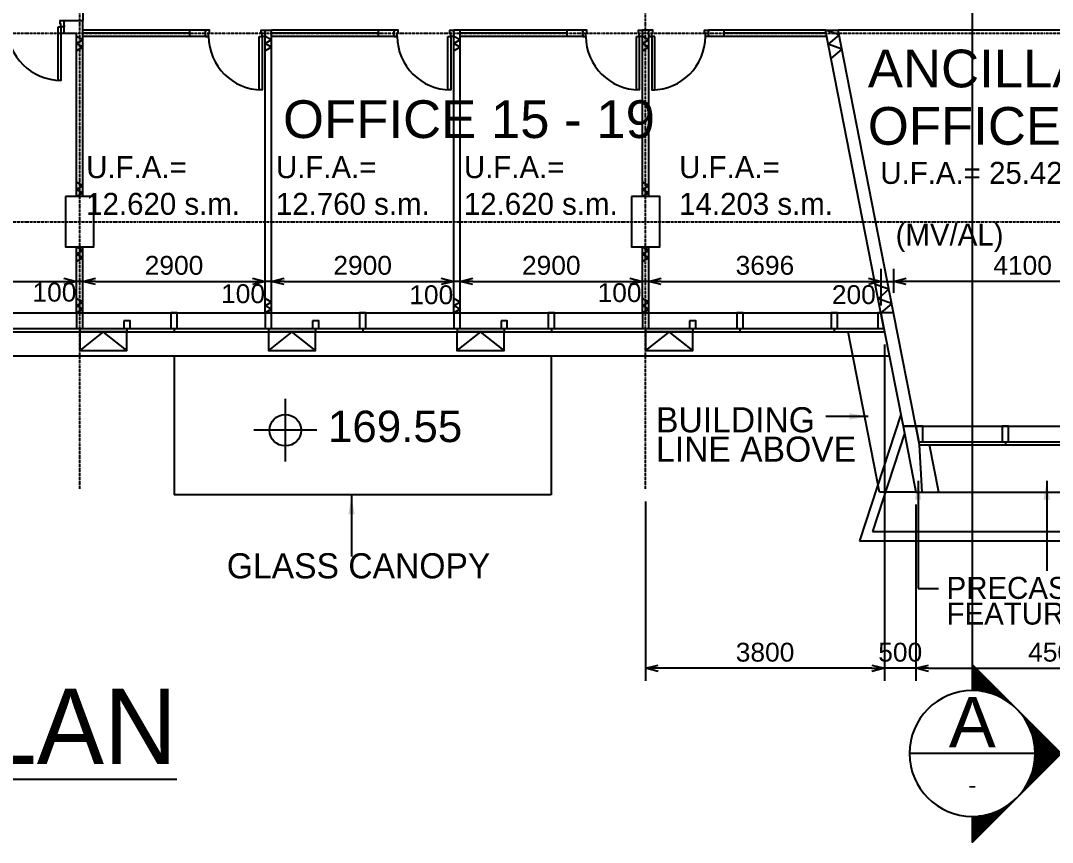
# Model space of a CAD drawing. Header units: millimetres. Extents: x 477 to 62893, y 268 to 55271.
# Drawn here: x 24329 to 40738, y 268 to 13340 of the extents above; entities that cross this region are included whole.
import ezdxf
from ezdxf.enums import TextEntityAlignment as Align

# ---------------------------------------------------------------- set-up
doc = ezdxf.new("R2010")
doc.units = ezdxf.units.MM
doc.linetypes.add('DASHDOT', pattern=[1, 0.5, -0.25, 0, -0.25])
doc.layers.get('0').update_dxf_attribs({"color": 8})
doc.layers.get('Defpoints').update_dxf_attribs({"color": 8})
for name, color, linetype in [('DLN020__', 8, 'DASHDOT'), ('DLN030', 8, 'Continuous'), ('DLN032__', 8, 'Continuous'), ('DLN040__', 8, 'Continuous'), ('DLN041_1', 8, 'Continuous'), ('DLN052__', 8, 'Continuous'), ('DLN061__1', 8, 'Continuous'), ('DLN210__', 8, 'Continuous'), ('DLN220__', 8, 'Continuous'), ('DLN280__', 8, 'Continuous'), ('DLN314__', 8, 'Continuous'), ('DLN324__', 8, 'Continuous'), ('DLN325__', 8, 'Continuous'), ('LEVEL', 8, 'Continuous'), ('MARK', 8, 'Continuous')]:
    doc.layers.add(name, color=color, linetype=linetype)
doc.styles.add('ROMANS', font='swissl.ttf')
doc.styles.add('SWIS721LT450', font='swissl.ttf')
doc.styles.add('SWIS721LT750', font='swissl.ttf')
doc.dimstyles.new('INTDIM', dxfattribs={"dimscale": 200, "dimtxt": 2.25, "dimasz": 1.5, "dimexe": 1, "dimexo": 0, "dimgap": 1, "dimtad": 1, "dimdec": 0, "dimrnd": 1, "dimzin": 1, "dimdsep": 46, "dimtxsty": 'SWIS721LT450', "dimcen": 1, "dimclrd": 256, "dimclre": 256, "dimclrt": 256, "dimaunit": 1, "dimadec": 3, "dimazin": 0, "dimtfac": 1, "dimtdec": 0, "dimtix": 1, "dimtmove": 2, "dimatfit": 0, "dimfxl": 1, "dimtolj": 1, "dimtzin": 0, "dimarcsym": 0})

# ---------------------------------------------------------------- blocks, each defined once
blk = doc.blocks.new('DIMARR')
for p, q in [((-1, 0.25), (0, 0)), ((-1, 0), (0, 0)), ((0, 0), (-1, -0.25))]:
    blk.add_line(p, q)
blk = doc.blocks.new('*D458')
at = {"layer": 'Defpoints', "color": 0, "transparency": 16777216}
for p in [(38015, 9191), (34319, 8709), (38015, 8609)]:
    blk.add_point(p, dxfattribs=at)
at = {"layer": 'DLN030', "lineweight": -2, "transparency": 16777216}
for p, q in [((34319, 8909), (34319, 9391)), ((38015, 8809), (38015, 9391)), ((34519, 9191), (37815, 9191))]:
    blk.add_line(p, q, dxfattribs=at)
at = {"layer": 'DLN030', "lineweight": -2, "transparency": 16777216, "xscale": 200, "yscale": 200, "zscale": 200, "rotation": 180}
blk.add_blockref('DIMARR', (34319, 9191), dxfattribs=at)
at = {"layer": 'DLN030', "lineweight": -2, "transparency": 16777216, "xscale": 200, "yscale": 200, "zscale": 200}
blk.add_blockref('DIMARR', (38015, 9191), dxfattribs=at)
at = {"layer": 'DLN030', "transparency": 16777216, "insert": (36167, 9445), "char_height": 300, "attachment_point": 5, "style": 'SWIS721LT450'}
blk.add_mtext('\\A1;3696', dxfattribs=at)
blk = doc.blocks.new('*D460')
at = {"layer": 'Defpoints', "color": 0, "transparency": 16777216}
for p in [(34219, 9191), (31319, 8709), (34219, 8709)]:
    blk.add_point(p, dxfattribs=at)
at = {"layer": 'DLN030', "lineweight": -2, "transparency": 16777216}
for p, q in [((31319, 8909), (31319, 9391)), ((34219, 8909), (34219, 9391)), ((31519, 9191), (34019, 9191))]:
    blk.add_line(p, q, dxfattribs=at)
at = {"layer": 'DLN030', "lineweight": -2, "transparency": 16777216, "xscale": 200, "yscale": 200, "zscale": 200, "rotation": 180}
blk.add_blockref('DIMARR', (31319, 9191), dxfattribs=at)
at = {"layer": 'DLN030', "lineweight": -2, "transparency": 16777216, "xscale": 200, "yscale": 200, "zscale": 200}
blk.add_blockref('DIMARR', (34219, 9191), dxfattribs=at)
at = {"layer": 'DLN030', "transparency": 16777216, "insert": (32769, 9445), "char_height": 300, "attachment_point": 5, "style": 'SWIS721LT450'}
blk.add_mtext('\\A1;2900', dxfattribs=at)
blk = doc.blocks.new('*D461')
at = {"layer": 'Defpoints', "color": 0, "transparency": 16777216}
for p in [(31219, 9191), (28319, 8709), (31219, 8709)]:
    blk.add_point(p, dxfattribs=at)
at = {"layer": 'DLN030', "lineweight": -2, "transparency": 16777216}
for p, q in [((28319, 8909), (28319, 9391)), ((31219, 8909), (31219, 9391)), ((28519, 9191), (31019, 9191))]:
    blk.add_line(p, q, dxfattribs=at)
at = {"layer": 'DLN030', "lineweight": -2, "transparency": 16777216, "xscale": 200, "yscale": 200, "zscale": 200, "rotation": 180}
blk.add_blockref('DIMARR', (28319, 9191), dxfattribs=at)
at = {"layer": 'DLN030', "lineweight": -2, "transparency": 16777216, "xscale": 200, "yscale": 200, "zscale": 200}
blk.add_blockref('DIMARR', (31219, 9191), dxfattribs=at)
at = {"layer": 'DLN030', "transparency": 16777216, "insert": (29769, 9445), "char_height": 300, "attachment_point": 5, "style": 'SWIS721LT450'}
blk.add_mtext('\\A1;2900', dxfattribs=at)
blk = doc.blocks.new('*D462')
at = {"layer": 'Defpoints', "color": 0, "transparency": 16777216}
for p in [(28219, 9191), (25319, 8709), (28219, 8709)]:
    blk.add_point(p, dxfattribs=at)
at = {"layer": 'DLN030', "lineweight": -2, "transparency": 16777216}
for p, q in [((25319, 8909), (25319, 9391)), ((28219, 8909), (28219, 9391)), ((25519, 9191), (28019, 9191))]:
    blk.add_line(p, q, dxfattribs=at)
at = {"layer": 'DLN030', "lineweight": -2, "transparency": 16777216, "xscale": 200, "yscale": 200, "zscale": 200, "rotation": 180}
blk.add_blockref('DIMARR', (25319, 9191), dxfattribs=at)
at = {"layer": 'DLN030', "lineweight": -2, "transparency": 16777216, "xscale": 200, "yscale": 200, "zscale": 200}
blk.add_blockref('DIMARR', (28219, 9191), dxfattribs=at)
at = {"layer": 'DLN030', "transparency": 16777216, "insert": (26769, 9445), "char_height": 300, "attachment_point": 5, "style": 'SWIS721LT450'}
blk.add_mtext('\\A1;2900', dxfattribs=at)
blk = doc.blocks.new('*D463')
at = {"layer": 'Defpoints', "color": 0, "transparency": 16777216}
for p in [(34219, 9191), (34219, 8709), (34319, 8709)]:
    blk.add_point(p, dxfattribs=at)
at = {"layer": 'DLN030', "lineweight": -2, "transparency": 16777216}
for p, q in [((34219, 8909), (34219, 9391)), ((34319, 8909), (34319, 9391)), ((34319, 9191), (34219, 9191))]:
    blk.add_line(p, q, dxfattribs=at)
at = {"layer": 'DLN030', "transparency": 16777216, "insert": (33855, 9011), "char_height": 300, "attachment_point": 5, "style": 'SWIS721LT450'}
blk.add_mtext('\\A1;100', dxfattribs=at)
blk = doc.blocks.new('*D464')
at = {"layer": 'Defpoints', "color": 0, "transparency": 16777216}
for p in [(31219, 9191), (31219, 8709), (31319, 8709)]:
    blk.add_point(p, dxfattribs=at)
at = {"layer": 'DLN030', "lineweight": -2, "transparency": 16777216}
for p, q in [((31219, 8909), (31219, 9391)), ((31319, 8909), (31319, 9391)), ((31319, 9191), (31219, 9191))]:
    blk.add_line(p, q, dxfattribs=at)
at = {"layer": 'DLN030', "transparency": 16777216, "insert": (30860, 8977), "char_height": 300, "attachment_point": 5, "style": 'SWIS721LT450'}
blk.add_mtext('\\A1;100', dxfattribs=at)
blk = doc.blocks.new('*D465')
at = {"layer": 'Defpoints', "color": 0, "transparency": 16777216}
for p in [(28219, 9191), (28219, 8709), (28319, 8709)]:
    blk.add_point(p, dxfattribs=at)
at = {"layer": 'DLN030', "lineweight": -2, "transparency": 16777216}
for p, q in [((28219, 8909), (28219, 9391)), ((28319, 8909), (28319, 9391)), ((28319, 9191), (28219, 9191))]:
    blk.add_line(p, q, dxfattribs=at)
at = {"layer": 'DLN030', "transparency": 16777216, "insert": (27867, 8994), "char_height": 300, "attachment_point": 5, "style": 'SWIS721LT450'}
blk.add_mtext('\\A1;100', dxfattribs=at)
blk = doc.blocks.new('*D466')
at = {"layer": 'Defpoints', "color": 0, "transparency": 16777216}
for p in [(25219, 9191), (25219, 8709), (25319, 8709)]:
    blk.add_point(p, dxfattribs=at)
at = {"layer": 'DLN030', "lineweight": -2, "transparency": 16777216}
for p, q in [((25219, 8909), (25219, 9391)), ((25319, 8909), (25319, 9391)), ((25319, 9191), (25219, 9191))]:
    blk.add_line(p, q, dxfattribs=at)
at = {"layer": 'DLN030', "transparency": 16777216, "insert": (24867, 9018), "char_height": 300, "attachment_point": 5, "style": 'SWIS721LT450'}
blk.add_mtext('\\A1;100', dxfattribs=at)
blk = doc.blocks.new('*D467')
at = {"layer": 'Defpoints', "color": 0, "transparency": 16777216}
for p in [(25219, 9191), (25219, 8709), (20819, 8609)]:
    blk.add_point(p, dxfattribs=at)
at = {"layer": 'DLN030', "lineweight": -2, "transparency": 16777216}
for p, q in [((20819, 8809), (20819, 9391)), ((25219, 8909), (25219, 9391)), ((21019, 9191), (25019, 9191))]:
    blk.add_line(p, q, dxfattribs=at)
at = {"layer": 'DLN030', "lineweight": -2, "transparency": 16777216, "xscale": 200, "yscale": 200, "zscale": 200, "rotation": 180}
blk.add_blockref('DIMARR', (20819, 9191), dxfattribs=at)
at = {"layer": 'DLN030', "lineweight": -2, "transparency": 16777216, "xscale": 200, "yscale": 200, "zscale": 200}
blk.add_blockref('DIMARR', (25219, 9191), dxfattribs=at)
at = {"layer": 'DLN030', "transparency": 16777216, "insert": (23019, 9445), "char_height": 300, "attachment_point": 5, "style": 'SWIS721LT450'}
blk.add_mtext('\\A1;4400', dxfattribs=at)
blk = doc.blocks.new('*D359')
at = {"layer": 'Defpoints', "color": 0, "transparency": 16777216}
for p in [(38215, 9191), (38015, 8809), (38215, 8809)]:
    blk.add_point(p, dxfattribs=at)
at = {"layer": 'DLN030', "lineweight": -2, "transparency": 16777216}
for p, q in [((38015, 9009), (38015, 9391)), ((38215, 9009), (38215, 9391)), ((38015, 9191), (38215, 9191))]:
    blk.add_line(p, q, dxfattribs=at)
at = {"layer": 'DLN030', "transparency": 16777216, "insert": (37581, 8979), "char_height": 300, "attachment_point": 5, "style": 'SWIS721LT450'}
blk.add_mtext('\\A1;200', dxfattribs=at)
blk = doc.blocks.new('*D361')
at = {"layer": 'Defpoints', "color": 0, "transparency": 16777216}
for p in [(38215, 9191), (38215, 8809), (42315, 8609)]:
    blk.add_point(p, dxfattribs=at)
at = {"layer": 'DLN030', "lineweight": -2, "transparency": 16777216}
for p, q in [((38215, 9009), (38215, 9391)), ((42315, 8809), (42315, 9391)), ((42115, 9191), (38415, 9191))]:
    blk.add_line(p, q, dxfattribs=at)
at = {"layer": 'DLN030', "lineweight": -2, "transparency": 16777216, "xscale": 200, "yscale": 200, "zscale": 200, "rotation": 180}
blk.add_blockref('DIMARR', (38215, 9191), dxfattribs=at)
at = {"layer": 'DLN030', "lineweight": -2, "transparency": 16777216, "xscale": 200, "yscale": 200, "zscale": 200}
blk.add_blockref('DIMARR', (42315, 9191), dxfattribs=at)
at = {"layer": 'DLN030', "transparency": 16777216, "insert": (40265, 9445), "char_height": 300, "attachment_point": 5, "style": 'SWIS721LT450'}
blk.add_mtext('\\A1;4100', dxfattribs=at)
blk = doc.blocks.new('ELEX')
at = {"layer": 'DLN032__'}
for p, q in [((0, 0.5), (0, -0.5)), ((0.5, 0), (-0.5, 0))]:
    blk.add_line(p, q, dxfattribs=at)
blk.add_circle((0, 0), 0.25, dxfattribs=at)
at = {"layer": 'DLN032__', "style": 'ROMANS'}
blk.add_attdef('ELEX', (0.257, 0.354), '', height=0.5, dxfattribs=at)
blk = doc.blocks.new('*X37')
for p, q in [((66039, 54900), (66066, 54900)), ((66052, 54912), (66066, 54912)), ((66064, 54925), (66066, 54925)), ((65914, 54775), (66066, 54775)), ((65927, 54788), (66066, 54788)), ((65939, 54800), (66066, 54800)), ((65952, 54812), (66066, 54812)), ((65964, 54825), (66066, 54825)), ((65977, 54838), (66066, 54838)), ((65989, 54850), (66066, 54850)), ((66002, 54862), (66066, 54862)), ((66014, 54875), (66066, 54875)), ((66027, 54888), (66066, 54888)), ((65789, 54650), (66066, 54650)), ((65802, 54662), (66066, 54662)), ((65814, 54675), (66066, 54675)), ((65827, 54688), (66066, 54688)), ((65839, 54700), (66066, 54700)), ((65852, 54712), (66066, 54712)), ((65864, 54725), (66066, 54725)), ((65877, 54738), (66066, 54738)), ((65889, 54750), (66066, 54750)), ((65902, 54762), (66066, 54762)), ((65664, 54525), (65708, 54525)), ((65677, 54538), (65732, 54538)), ((65689, 54550), (65758, 54550)), ((65702, 54562), (65788, 54562)), ((65714, 54575), (65821, 54575)), ((65727, 54588), (65861, 54588)), ((65739, 54600), (65912, 54600)), ((65752, 54612), (65993, 54612)), ((65764, 54625), (66066, 54625)), ((65777, 54638), (66066, 54638)), ((65552, 54412), (65552, 54412)), ((65564, 54425), (65566, 54425)), ((65577, 54438), (65580, 54438)), ((65589, 54450), (65595, 54450)), ((65602, 54462), (65611, 54462)), ((65614, 54475), (65628, 54475)), ((65627, 54488), (65646, 54488)), ((65639, 54500), (65665, 54500)), ((65652, 54512), (65686, 54512)), ((65414, 54275), (65437, 54275)), ((65427, 54288), (65445, 54288)), ((65439, 54300), (65454, 54300)), ((65452, 54312), (65463, 54312)), ((65464, 54325), (65473, 54325)), ((65477, 54338), (65483, 54338)), ((65489, 54350), (65493, 54350)), ((65502, 54362), (65504, 54362)), ((65514, 54375), (65515, 54375)), ((65527, 54388), (65527, 54388)), ((65302, 54162), (65377, 54162)), ((65314, 54175), (65382, 54175)), ((65327, 54188), (65388, 54188)), ((65339, 54200), (65394, 54200)), ((65352, 54212), (65401, 54212)), ((65364, 54225), (65407, 54225)), ((65377, 54238), (65414, 54238)), ((65389, 54250), (65422, 54250)), ((65402, 54262), (65429, 54262)), ((65177, 54038), (65336, 54038)), ((65189, 54050), (65339, 54050)), ((65202, 54062), (65342, 54062)), ((65214, 54075), (65346, 54075)), ((65227, 54088), (65349, 54088)), ((65239, 54100), (65353, 54100)), ((65252, 54112), (65357, 54112)), ((65264, 54125), (65362, 54125)), ((65277, 54138), (65367, 54138)), ((65289, 54150), (65372, 54150)), ((65052, 53912), (65317, 53912)), ((65064, 53925), (65318, 53925)), ((65077, 53938), (65319, 53938)), ((65089, 53950), (65321, 53950)), ((65102, 53962), (65322, 53962)), ((65114, 53975), (65324, 53975)), ((65127, 53988), (65326, 53988)), ((65139, 54000), (65328, 54000)), ((65152, 54012), (65330, 54012)), ((65164, 54025), (65333, 54025)), ((65009, 53862), (65316, 53862)), ((65014, 53875), (65316, 53875)), ((65021, 53850), (65316, 53850)), ((65027, 53888), (65316, 53888)), ((65034, 53838), (65316, 53838)), ((65039, 53900), (65317, 53900)), ((65046, 53825), (65317, 53825)), ((65059, 53812), (65318, 53812)), ((65071, 53800), (65319, 53800)), ((65084, 53788), (65320, 53788)), ((65096, 53775), (65321, 53775)), ((65109, 53762), (65323, 53762)), ((65121, 53750), (65325, 53750)), ((65134, 53738), (65327, 53738)), ((65146, 53725), (65329, 53725)), ((65159, 53712), (65332, 53712)), ((65171, 53700), (65334, 53700)), ((65184, 53688), (65337, 53688)), ((65196, 53675), (65341, 53675)), ((65209, 53662), (65344, 53662)), ((65221, 53650), (65348, 53650)), ((65234, 53638), (65352, 53638)), ((65246, 53625), (65356, 53625)), ((65259, 53612), (65360, 53612)), ((65271, 53600), (65365, 53600)), ((65284, 53588), (65369, 53588)), ((65296, 53575), (65375, 53575)), ((65309, 53562), (65380, 53562)), ((65321, 53550), (65386, 53550)), ((65334, 53538), (65392, 53538)), ((65346, 53525), (65398, 53525)), ((65359, 53512), (65404, 53512)), ((65371, 53500), (65411, 53500)), ((65384, 53488), (65418, 53488)), ((65396, 53475), (65426, 53475)), ((65409, 53462), (65434, 53462)), ((65421, 53450), (65442, 53450)), ((65434, 53438), (65450, 53438)), ((65446, 53425), (65459, 53425)), ((65459, 53412), (65469, 53412)), ((65471, 53400), (65478, 53400)), ((65484, 53388), (65488, 53388)), ((65496, 53375), (65499, 53375)), ((65509, 53362), (65510, 53362)), ((65521, 53350), (65522, 53350)), ((65546, 53325), (65546, 53325)), ((65559, 53312), (65560, 53312)), ((65571, 53300), (65574, 53300)), ((65584, 53288), (65589, 53288)), ((65596, 53275), (65604, 53275)), ((65609, 53262), (65621, 53262)), ((65621, 53250), (65638, 53250)), ((65634, 53238), (65657, 53238)), ((65646, 53225), (65677, 53225)), ((65659, 53212), (65698, 53212)), ((65671, 53200), (65721, 53200)), ((65684, 53188), (65746, 53188)), ((65696, 53175), (65774, 53175)), ((65709, 53162), (65806, 53162)), ((65721, 53150), (65843, 53150)), ((65734, 53138), (65888, 53138)), ((65746, 53125), (65950, 53125)), ((65759, 53112), (66066, 53112)), ((65771, 53100), (66066, 53100)), ((65784, 53088), (66066, 53088)), ((65796, 53075), (66066, 53075)), ((65809, 53062), (66066, 53062)), ((65821, 53050), (66066, 53050)), ((65834, 53038), (66066, 53038)), ((65846, 53025), (66066, 53025)), ((65859, 53012), (66066, 53012)), ((65871, 53000), (66066, 53000)), ((65884, 52988), (66066, 52988)), ((65896, 52975), (66066, 52975)), ((65909, 52962), (66066, 52962)), ((65921, 52950), (66066, 52950)), ((65934, 52938), (66066, 52938)), ((65946, 52925), (66066, 52925)), ((65959, 52912), (66066, 52912)), ((65971, 52900), (66066, 52900)), ((65984, 52888), (66066, 52888)), ((65996, 52875), (66066, 52875)), ((66009, 52862), (66066, 52862)), ((66021, 52850), (66066, 52850)), ((66034, 52838), (66066, 52838)), ((66046, 52825), (66066, 52825)), ((66059, 52812), (66066, 52812))]:
    blk.add_line(p, q)
blk = doc.blocks.new('SECDR')
at = {"layer": 'MARK'}
for p, q in [((0, 0), (0, -1)), ((1.414, -2), (0, -0.586)), ((1, -2), (-1, -2)), ((1.414, -2), (0, -3.414)), ((0, -3), (0, -3.414))]:
    blk.add_line(p, q, dxfattribs=at)
for start, end in [(90, 270), (270, 90)]:
    blk.add_arc((0, -2), 1, start, end, dxfattribs=at)
at = {"layer": 'MARK', "xscale": 0.001333333333604969, "yscale": 0.001333333333604969, "zscale": 0.001333333333604969, "rotation": 180}
blk.add_blockref('*X37', (88.088, 69.821), dxfattribs=at)
at = {"layer": 'MARK', "style": 'ROMANS'}
for tag, height, p in [('SECDR1', 0.8, (0, -1.5)), ('SECDR2', 0.267, (0, -2.5))]:
    blk.add_attdef(tag, text='', height=height, dxfattribs=at).set_placement(p, align=Align.MIDDLE)
blk = doc.blocks.new('U')
at = {"layer": 'DLN280__'}
for points in [[(-367989, -445615), (-367989, -446415), (-367539, -446415), (-367539, -445615)], [(-358989, -445615), (-358989, -446415), (-358539, -446415), (-358539, -445615)]]:
    blk.add_lwpolyline(points, close=True, dxfattribs=at)
blk = doc.blocks.new('MAGENTA')
at = {"layer": 'DLN314__'}
blk.add_line((-212508, -468222), (-212508, -468172), dxfattribs=at)
blk.add_lwpolyline([(-212458, -468472), (-212458, -468222), (-212558, -468222), (-212558, -468472)], close=True, dxfattribs=at)
blk = doc.blocks.new('w')
at = {"layer": 'DLN061__1'}
for p, q in [((-380707, -515975), (-380854, -515719)), ((-380707, -515975), (-380559, -515719)), ((-380411, -515975), (-380559, -515719)), ((-380411, -515975), (-380263, -515719))]:
    blk.add_line(p, q, dxfattribs=at)
blk = doc.blocks.new('A$C75032E79')
at = {"layer": 'DLN314__', "ltscale": 0.05}
blk.add_lwpolyline([(-750, 0), (0, 0), (0, 300), (-750, 300)], close=True, dxfattribs=at)
blk.add_lwpolyline([(-750, 300), (-375, 0), (0, 300)], dxfattribs=at)
blk = doc.blocks.new('MAGETA-2')
at = {"layer": 'DLN314__'}
blk.add_line((-211908, -468637), (-211908, -468587), dxfattribs=at)
blk.add_lwpolyline([(-211858, -468762), (-211858, -468637), (-211958, -468637), (-211958, -468762)], close=True, dxfattribs=at)
blk = doc.blocks.new('*D273')
at = {"layer": 'Defpoints', "color": 0, "transparency": 16777216}
for p in [(38569, 5840), (43069, 5840), (43069, 3037)]:
    blk.add_point(p, dxfattribs=at)
at = {"layer": 'DLN030', "lineweight": -2, "transparency": 16777216}
for p, q in [((38569, 5640), (38569, 2837)), ((43069, 5640), (43069, 2837)), ((38769, 3037), (42869, 3037))]:
    blk.add_line(p, q, dxfattribs=at)
at = {"layer": 'DLN030', "lineweight": -2, "transparency": 16777216, "xscale": 200, "yscale": 200, "zscale": 200, "rotation": 180}
blk.add_blockref('DIMARR', (38569, 3037), dxfattribs=at)
at = {"layer": 'DLN030', "lineweight": -2, "transparency": 16777216, "xscale": 200, "yscale": 200, "zscale": 200}
blk.add_blockref('DIMARR', (43069, 3037), dxfattribs=at)
at = {"layer": 'DLN030', "transparency": 16777216, "insert": (40819, 3291), "char_height": 300, "attachment_point": 5, "style": 'SWIS721LT450'}
blk.add_mtext('\\A1;4500', dxfattribs=at)
blk = doc.blocks.new('*D274')
at = {"layer": 'Defpoints', "color": 0, "transparency": 16777216}
for p in [(38069, 8390), (38569, 5840), (38069, 3037)]:
    blk.add_point(p, dxfattribs=at)
at = {"layer": 'DLN030', "lineweight": -2, "transparency": 16777216}
for p, q in [((38069, 8190), (38069, 2837)), ((38569, 5640), (38569, 2837)), ((38569, 3037), (38069, 3037))]:
    blk.add_line(p, q, dxfattribs=at)
at = {"layer": 'DLN030', "transparency": 16777216, "insert": (38319, 3291), "char_height": 300, "attachment_point": 5, "style": 'SWIS721LT450'}
blk.add_mtext('\\A1;500', dxfattribs=at)
blk = doc.blocks.new('*D275')
at = {"layer": 'Defpoints', "color": 0, "transparency": 16777216}
for p in [(34269, 5890), (38069, 4202), (34269, 3037)]:
    blk.add_point(p, dxfattribs=at)
at = {"layer": 'DLN030', "lineweight": -2, "transparency": 16777216}
for p, q in [((34269, 5690), (34269, 2837)), ((38069, 4002), (38069, 2837)), ((37869, 3037), (34469, 3037))]:
    blk.add_line(p, q, dxfattribs=at)
at = {"layer": 'DLN030', "lineweight": -2, "transparency": 16777216, "xscale": 200, "yscale": 200, "zscale": 200, "rotation": 180}
blk.add_blockref('DIMARR', (34269, 3037), dxfattribs=at)
at = {"layer": 'DLN030', "lineweight": -2, "transparency": 16777216, "xscale": 200, "yscale": 200, "zscale": 200}
blk.add_blockref('DIMARR', (38069, 3037), dxfattribs=at)
at = {"layer": 'DLN030', "transparency": 16777216, "insert": (36169, 3291), "char_height": 300, "attachment_point": 5, "style": 'SWIS721LT450'}
blk.add_mtext('\\A1;3800', dxfattribs=at)

msp = doc.modelspace()

# ---------------------------------------------------------------- linework, layer by layer
at = {"layer": 'DLN020__'}
for p, q in [((25269.4, 5889.6), (25269.4, 51172.8)), ((34269.4, 5889.6), (34269.4, 51172.8)), ((14340.2, 13139.6), (58019.4, 13139.6)), ((14340.2, 10139.6), (58019.4, 10139.6))]:
    msp.add_line(p, q, dxfattribs=at)
at = {"layer": 'DLN052__', "ltscale": 0.05}
msp.add_lwpolyline([(41032.5, 16251.1), (41032.5, 13478.2), (39465.3, 13478.2), (39465.3, 3681.9)], dxfattribs=at)
at = {"layer": 'DLN210__'}
for p, q in [((26769.4, 8009.6), (26769.4, 5794.6)), ((32769.4, 8009.6), (32769.4, 5794.6)), ((38327.2, 7074.9), (37669.4, 5064.6)), ((38386.3, 6773.3), (37876.3, 5214.6)), ((38931.9, 5840), (38784.8, 6590.2)), ((32769.4, 5794.6), (26769.4, 5794.6)), ((38669.4, 5839.6), (42969.4, 5839.6)), ((37876.3, 5214.6), (51319.4, 5214.6)), ((37669.4, 5064.6), (51469.4, 5064.6))]:
    msp.add_line(p, q, dxfattribs=at)
msp.add_lwpolyline([(38626.2, 6589.6), (38567.3, 6889.6), (38363.5, 6889.6), (38569.4, 5839.6), (38669.4, 5839.6)], close=True, dxfattribs=at)
at = {"layer": 'DLN220__', "ltscale": 0.05}
for p, q in [((25319.4, 17439.6), (25319.4, 13339.6)), ((41424.4, 13189.6), (37332, 13189.6)), ((37989.4, 5839.4), (37489.4, 8389.6)), ((38569.4, 5839.6), (37989.4, 5839.4))]:
    msp.add_line(p, q, dxfattribs=at)
at = {"layer": 'DLN220__'}
for p, q in [((25019.4, 13339.6), (25319.4, 13339.6)), ((25019.4, 13139.6), (25019.4, 13339.6)), ((25319.4, 13189.6), (25319.4, 13339.6)), ((25019.4, 13139.6), (25219.4, 13139.6)), ((25219.4, 10539.6), (25219.4, 13139.6)), ((25319.4, 10539.6), (25319.4, 13189.6)), ((27269.4, 13189.6), (27019.4, 13189.6)), ((27019.4, 13089.6), (27019.4, 13189.6)), ((27269.4, 13089.6), (27269.4, 13189.6)), ((27269.4, 13089.6), (27269.4, 13189.6)), ((28219.4, 8689.6), (28219.4, 13189.6)), ((28219.4, 13189.6), (28319.4, 13189.6)), ((28319.4, 8689.6), (28319.4, 13189.6)), ((30269.4, 13189.6), (30019.4, 13189.6)), ((30019.4, 13089.6), (30019.4, 13189.6)), ((30269.4, 13089.6), (30269.4, 13189.6)), ((30269.4, 13089.6), (30269.4, 13189.6)), ((31319.4, 13189.6), (31219.4, 13189.6)), ((31219.4, 8689.6), (31219.4, 13189.6)), ((31319.4, 8689.6), (31319.4, 13189.6)), ((33269.4, 13189.6), (33019.4, 13189.6)), ((33019.4, 13089.6), (33019.4, 13189.6)), ((33269.4, 13089.6), (33269.4, 13189.6)), ((34319.4, 13189.6), (34219.4, 13189.6)), ((34219.4, 10539.6), (34219.4, 13189.6)), ((34319.4, 10539.6), (34319.4, 13189.6)), ((35519.4, 13189.6), (35269.4, 13189.6)), ((35269.4, 13089.6), (35269.4, 13189.6)), ((35519.4, 13089.6), (35519.4, 13189.6)), ((37128.2, 13189.6), (37332, 13189.6)), ((38010.6, 8689.6), (37128.2, 13189.6)), ((38214.4, 8689.6), (37332, 13189.6)), ((27269.4, 13089.6), (27019.4, 13089.6)), ((30269.4, 13089.6), (30019.4, 13089.6)), ((33269.4, 13089.6), (33019.4, 13089.6)), ((35519.4, 13089.6), (35269.4, 13089.6)), ((25219.4, 8689.6), (25219.4, 9739.6)), ((25319.4, 8689.6), (25319.4, 9739.6)), ((34219.4, 8689.6), (34219.4, 9739.6)), ((34319.4, 8689.6), (34319.4, 9739.6))]:
    msp.add_line(p, q, dxfattribs=at)
at = {"layer": 'DLN280__'}
msp.add_line((38626.1, 6590.2), (38626.1, 6590.2), dxfattribs=at)
msp.add_lwpolyline([(38214.4, 8689.6), (38010.6, 8689.6), (38059.6, 8439.6), (38059.6, 8439.6), (38363.5, 6889.6), (38567.3, 6889.6)], close=True, dxfattribs=at)
at = {"layer": 'DLN314__'}
for p, q in [((20819.4, 8689.6), (38010.6, 8689.6)), ((20519.4, 8389.6), (38069.4, 8389.6)), ((20569.4, 8439.6), (38059.6, 8439.6)), ((38059.6, 8439.6), (38059.6, 8439.6)), ((20139.4, 8009.6), (38143.9, 8009.6)), ((38567.3, 6889.6), (42659.7, 6889.6)), ((38616.4, 6639.6), (42708.7, 6639.6)), ((38626.2, 6589.6), (42718.5, 6589.6)), ((38626.2, 6589.6), (42718.5, 6589.6))]:
    msp.add_line(p, q, dxfattribs=at)
for points in [[(37960.6, 8689.6), (37960.6, 8439.6), (38059.6, 8439.6), (38010.6, 8689.6)], [(38567.3, 6889.6), (38616.4, 6639.6), (38676.2, 6639.6), (38676.2, 6889.6)]]:
    msp.add_lwpolyline(points, close=True, dxfattribs=at)
at = {"layer": 'DLN324__'}
for p, q in [((27019.4, 13189.6), (25319.4, 13189.6)), ((27019.4, 13139.6), (25319.4, 13139.6)), ((30019.4, 13189.6), (28319.4, 13189.6)), ((30019.4, 13139.6), (28319.4, 13139.6)), ((33019.4, 13189.6), (31319.4, 13189.6)), ((33019.4, 13139.6), (31319.4, 13139.6)), ((37128.2, 13189.6), (35519.4, 13189.6)), ((37138, 13139.6), (35519.4, 13139.6)), ((27019.4, 13089.6), (25319.4, 13089.6)), ((30019.4, 13089.6), (28319.4, 13089.6)), ((33019.4, 13089.6), (31319.4, 13089.6)), ((37147.8, 13089.6), (35519.4, 13089.6))]:
    msp.add_line(p, q, dxfattribs=at)
at = {"layer": 'DLN325__'}
for points in [[(25007.4, 13264.6), (25019.4, 13264.6), (25019.4, 13239.6), (24969.4, 13239.6), (24969.4, 13289.6), (24956.9, 13289.6), (24956.9, 13339.6), (25019.4, 13339.6), (25019.4, 13314.6), (25007.4, 13314.6)], [(27281.4, 13114.6), (27269.4, 13114.6), (27269.4, 13089.6), (27319.4, 13089.6), (27319.4, 13139.6), (27331.9, 13139.6), (27331.9, 13189.6), (27269.4, 13189.6), (27269.4, 13164.6), (27281.4, 13164.6)], [(28207.4, 13114.6), (28219.4, 13114.6), (28219.4, 13089.6), (28169.4, 13089.6), (28169.4, 13139.6), (28156.9, 13139.6), (28156.9, 13189.6), (28219.4, 13189.6), (28219.4, 13164.6), (28207.4, 13164.6)], [(30281.4, 13114.6), (30269.4, 13114.6), (30269.4, 13089.6), (30319.4, 13089.6), (30319.4, 13139.6), (30331.9, 13139.6), (30331.9, 13189.6), (30269.4, 13189.6), (30269.4, 13164.6), (30281.4, 13164.6)], [(31207.4, 13114.6), (31219.4, 13114.6), (31219.4, 13089.6), (31169.4, 13089.6), (31169.4, 13139.6), (31156.9, 13139.6), (31156.9, 13189.6), (31219.4, 13189.6), (31219.4, 13164.6), (31207.4, 13164.6)], [(33281.4, 13114.6), (33269.4, 13114.6), (33269.4, 13089.6), (33319.4, 13089.6), (33319.4, 13139.6), (33331.9, 13139.6), (33331.9, 13189.6), (33269.4, 13189.6), (33269.4, 13164.6), (33281.4, 13164.6)], [(34207.4, 13114.6), (34219.4, 13114.6), (34219.4, 13089.6), (34169.4, 13089.6), (34169.4, 13139.6), (34156.9, 13139.6), (34156.9, 13189.6), (34219.4, 13189.6), (34219.4, 13164.6), (34207.4, 13164.6)], [(34331.4, 13114.6), (34319.4, 13114.6), (34319.4, 13089.6), (34369.4, 13089.6), (34369.4, 13139.6), (34381.9, 13139.6), (34381.9, 13189.6), (34319.4, 13189.6), (34319.4, 13164.6), (34331.4, 13164.6)], [(35257.4, 13114.6), (35269.4, 13114.6), (35269.4, 13089.6), (35219.4, 13089.6), (35219.4, 13139.6), (35206.9, 13139.6), (35206.9, 13189.6), (35269.4, 13189.6), (35269.4, 13164.6), (35257.4, 13164.6)]]:
    msp.add_lwpolyline(points, dxfattribs=at)
for points in [[(24924.4, 13239.6), (24969.4, 13239.6), (24969.4, 12389.6), (24924.4, 12389.6)], [(28124.4, 13089.6), (28169.4, 13089.6), (28169.4, 12239.6), (28124.4, 12239.6)], [(31124.4, 13089.6), (31169.4, 13089.6), (31169.4, 12239.6), (31124.4, 12239.6)], [(34124.4, 13089.6), (34169.4, 13089.6), (34169.4, 12239.6), (34124.4, 12239.6)], [(34414.4, 13089.6), (34369.4, 13089.6), (34369.4, 12239.6), (34414.4, 12239.6)]]:
    msp.add_lwpolyline(points, close=True, dxfattribs=at)
for centre, start, end in [((24969.4, 13239.6), 180, 269.99995), ((28169.4, 13089.6), 180, 269.99995), ((31169.4, 13089.6), 180, 269.99995), ((34169.4, 13089.6), 180, 269.99995), ((34369.4, 13089.6), 270.00005, 0)]:
    msp.add_arc(centre, 850, start, end, dxfattribs=at)

# ---------------------------------------------------------------- block references
at = {"layer": 'DLN032__'}
ref = msp.add_blockref('ELEX', (28538.9, 6823.9), dxfattribs=dict(at, xscale=1000, yscale=1000, zscale=1000))
ref.add_attrib('ELEX', '169.55', (29216.8, 6635.2), dxfattribs={"layer": 'LEVEL', "height": 500, "style": 'ROMANS'})
at = {"layer": 'DLN052__', "ltscale": 0.05, "xscale": 1000, "yscale": 1000, "zscale": 1000}
msp.add_blockref('SECDR', (39465.3, 3681.9), dxfattribs=at).add_auto_attribs({'SECDR1': 'A', 'SECDR2': '-'})
at = {"layer": 'DLN061__1'}
for p, xscale, yscale, zscale, rotation in [((-415415, 227186.5), 0.7812499999999999, 0.7812499999999999, 0.7812499999999999, 101.0946761566679), ((-176233.5, 161630), 0.390625, 0.390625, 0.390625, 90), ((-173233.5, 161630), 0.390625, 0.390625, 0.390625, 90), ((-170233.5, 161630), 0.390625, 0.390625, 0.390625, 90), ((-167233.5, 161630), 0.390625, 0.390625, 0.390625, 90), ((-176233.5, 159310.9), 0.390625, 0.390625, 0.390625, 90), ((-167233.5, 159310.9), 0.390625, 0.390625, 0.390625, 90), ((-176233.5, 158280), 0.390625, 0.390625, 0.390625, 90), ((-167233.5, 158280), 0.390625, 0.390625, 0.390625, 90), ((-414621.5, 223139.8), 0.7812499999999999, 0.7812499999999999, 0.7812499999999999, 101.0946761566679), ((-176233.5, 157460.9), 0.390625, 0.390625, 0.390625, 90), ((-173233.5, 157460.9), 0.390625, 0.390625, 0.390625, 90), ((-170233.5, 157460.9), 0.390625, 0.390625, 0.390625, 90), ((-167233.5, 157460.9), 0.390625, 0.390625, 0.390625, 90)]:
    msp.add_blockref('w', p, dxfattribs=dict(at, xscale=xscale, yscale=yscale, zscale=zscale, rotation=rotation))
at = {"layer": 'DLN280__'}
msp.add_blockref('U', (393033.8, 456154.6), dxfattribs=at)
at = {"layer": 'DLN314__', "rotation": 180}
for name, p in [('MAGENTA', (-187238.1, -459782.3)), ('MAGETA-2', (-185888.4, -460197.2)), ('MAGENTA', (-185738.1, -459782.3)), ('MAGENTA', (-184238.1, -459782.3)), ('MAGETA-2', (-182888.4, -460197.2)), ('MAGENTA', (-182738.1, -459782.3)), ('MAGENTA', (-181238.1, -459782.3)), ('MAGETA-2', (-179888.4, -460197.2)), ('MAGENTA', (-179738.1, -459782.3)), ('MAGENTA', (-178238.1, -459782.3)), ('MAGETA-2', (-176888.4, -460197.2)), ('MAGENTA', (-176738.1, -459782.3)), ('MAGENTA', (-175238.1, -459782.3)), ('MAGENTA', (-172517.2, -461582.3))]:
    msp.add_blockref(name, p, dxfattribs=at)
at = {"layer": 'DLN314__', "ltscale": 0.05, "rotation": 180}
for p in [(25269.4, 8389.6), (28269.4, 8389.6), (31269.4, 8389.6), (34269.4, 8389.6)]:
    msp.add_blockref('A$C75032E79', p, dxfattribs=at)

# ---------------------------------------------------------------- texts
at = {"layer": 'DLN040__', "attachment_point": 7, "line_spacing_factor": 0.7, "style": 'SWIS721LT750'}
for s, insert, char_height, width in [('{\\fUnivers|b0|i0|c0|p34;BUILDING LINE ABOVE}', (34435.6, 6317.7), 400, 3379.367), ('{\\fUnivers|b0|i0|c0|p34;PRECAST GRC FEATURE}', (39056.2, 3727.4), 350, 4317.27)]:
    msp.add_mtext(s, dxfattribs=dict(at, insert=insert, char_height=char_height, width=width))
at = {"layer": 'DLN040__', "attachment_point": 7, "style": 'SWIS721LT750'}
for s, insert, char_height, width in [('{\\fUnivers|b0|i0|c0|p34;GLASS CANOPY}', (27608.3, 4461.7), 400, 5609.315), ('{\\fUnivers|b0|i0|c0|p34;\\L1/F PLAN}', (19858.4, 1497.3), 1200, 19692)]:
    msp.add_mtext(s, dxfattribs=dict(at, insert=insert, char_height=char_height, width=width))
at = {"layer": 'DLN041_1', "style": 'SWIS721LT750'}
for s, p in [('ANCILLARY', (37803.8, 12278.2)), ('OFFICE 15 - 19', (28502.5, 11472.2)), ('OFFICE 4', (37803.8, 11365.2))]:
    msp.add_text(s, height=600, dxfattribs=at).set_placement(p)
at = {"layer": 'DLN041_1', "char_height": 350, "attachment_point": 7, "style": 'SWIS721LT750'}
for s, insert, width in [('{\\fUnivers|b0|i0|c0|p34;U.F.A.= \\P12.620 s.m.}', (25372.4, 10245.3), 3069.175), ('{\\fUnivers|b0|i0|c0|p34;U.F.A.= \\P12.760 s.m.}', (28389.5, 10245.3), 3069.175), ('{\\fUnivers|b0|i0|c0|p34;U.F.A.= \\P12.620 s.m.}', (31379.4, 10245.3), 3069.175), ('{\\fUnivers|b0|i0|c0|p34;U.F.A.= \\P14.203 s.m.}', (34803.2, 10245.3), 3069.175), ('{\\fUnivers|b0|i0|c0|p34;U.F.A.= 25.429 s.m.}', (38002.1, 10737.9), 7280.208), ('{\\fUnivers|b0|i0|c0|p34;(MV/AL)}', (38245.4, 9657.1), 9007.441)]:
    msp.add_mtext(s, dxfattribs=dict(at, insert=insert, width=width))

# ---------------------------------------------------------------- dimensions: what is measured, and where the dimension line sits
at = {"layer": 'DLN030'}
for base, p1, p2, picture, middle in [((25219.4, 9191.1), (20819.4, 8609), (25219.4, 8709), '*D467', (23019.4, 9445.2)), ((28219.4, 9191.1), (25319.4, 8709), (28219.4, 8709), '*D462', (26769.4, 9445.2)), ((31219.4, 9191.1), (28319.4, 8709), (31219.4, 8709), '*D461', (29769.4, 9445.2)), ((34219.4, 9191.1), (31319.4, 8709), (34219.4, 8709), '*D460', (32769.4, 9445.2)), ((38015.5, 9191.1), (34319.4, 8709), (38015.5, 8609), '*D458', (36167.5, 9445.2)), ((38215.5, 9191.1), (42315.5, 8609), (38215.5, 8809), '*D361', (40265.5, 9445.2)), ((38069.4, 3037.2), (38569.4, 5839.6), (38069.4, 8389.6), '*D274', (38319.4, 3291.4)), ((34269.4, 3037.2), (38069.4, 4202.5), (34269.4, 5889.6), '*D275', (36169.4, 3291.4)), ((43069.4, 3037.2), (38569.4, 5839.6), (43069.4, 5839.6), '*D273', (40819.4, 3291.4))]:
    dim = msp.add_linear_dim(base=base, p1=p1, p2=p2, dimstyle='INTDIM', override={"dimscale": 1, "dimtxt": 300, "dimasz": 200, "dimexe": 200, "dimexo": 200, "dimgap": 100, "dimrnd": 0, "dimzin": 0, "dimblk": 'DIMARR', "dimcen": 200, "dimclrt": 256}, dxfattribs=at)
    dim.commit()
    dim.dimension.update_dxf_attribs({"geometry": picture, "text_midpoint": middle})
for base, p1, p2, picture, middle in [((25219.4, 9191.1), (25319.4, 8709), (25219.4, 8709), '*D466', (24867.4, 9018.1)), ((28219.4, 9191.1), (28319.4, 8709), (28219.4, 8709), '*D465', (27867.1, 8994.3)), ((31219.4, 9191.1), (31319.4, 8709), (31219.4, 8709), '*D464', (30860, 8976.6)), ((34219.4, 9191.1), (34319.4, 8709), (34219.4, 8709), '*D463', (33854.5, 9011.2)), ((38215.5, 9191.1), (38015.5, 8809), (38215.5, 8809), '*D359', (37581.5, 8979.4))]:
    dim = msp.add_linear_dim(base=base, p1=p1, p2=p2, dimstyle='INTDIM', override={"dimscale": 1, "dimtxt": 300, "dimasz": 200, "dimexe": 200, "dimexo": 200, "dimgap": 100, "dimrnd": 0, "dimzin": 0, "dimblk": 'DIMARR', "dimcen": 200, "dimclrt": 256}, dxfattribs=at)
    dim.commit()
    dim.dimension.update_dxf_attribs({"geometry": picture, "text_midpoint": middle, "dimtype": 160})

# ---------------------------------------------------------------- leaders
at = {"layer": 'DLN040__'}
for points, override in [([(37808.5, 7044.1), (37134.8, 7044.1)], {"dimgap": 1, "dimtad": 0}), ([(38601.5, 6017.1), (38601.5, 4306.9), (38925, 4306.9)], {"dimtad": 0}), ([(40648, 6018.8), (40648, 4586.7)], {"dimtad": 0}), ([(29591.6, 5785.1), (29591.6, 4815.4)], {"dimgap": 1, "dimtad": 0})]:
    msp.add_leader(points, dimstyle='INTDIM', override=override, dxfattribs=at)

doc.saveas('drawing.dxf')
